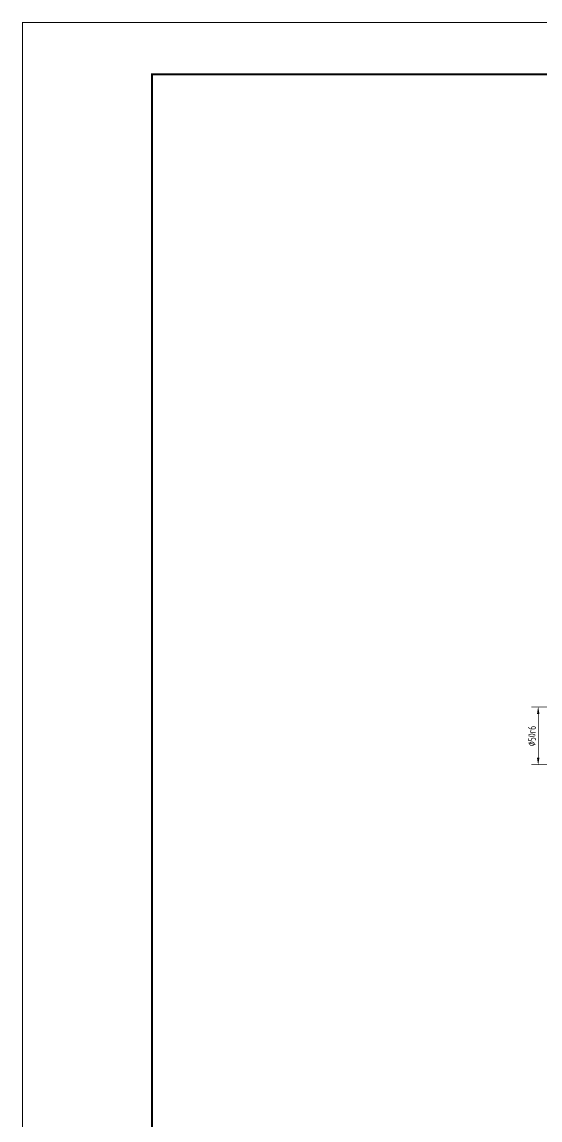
# Model space of a CAD drawing. Header units: millimetres. Extents: x -5 to 3318, y -968 to 297.
# Drawn here: x 1 to 300, y -338 to 297 of the extents above; entities that cross this region are included whole.
import ezdxf

# ---------------------------------------------------------------- set-up
doc = ezdxf.new("R2010")
doc.units = ezdxf.units.MM
doc.header["$LTSCALE"] = 0.25
doc.layers.add('H', color=7, linetype='Continuous')
doc.layers.add('P', color=7, linetype='Continuous')

msp = doc.modelspace()

# ---------------------------------------------------------------- hatches: boundary and pattern name
at = {"layer": 'H', "linetype": 'Continuous'}
for points in [[(298.49, -103.528), (299.793, -103.528), (299.14, -99.473), (298.49, -103.528)], [(298.49, -128.827), (299.793, -128.827), (299.14, -132.786), (298.49, -128.827)]]:
    msp.add_hatch(color=3, dxfattribs=at).paths.add_polyline_path(points)

# ---------------------------------------------------------------- linework, layer by layer
at = {"layer": 'P', "color": 3}
for points, const_width in [([(0.935, -962.001), (1780.516, -962.001), (1780.516, 296.245), (0.935, 296.245), (0.935, -962.001)], 0.562), ([(75.775, -932.019), (1750.606, -932.019), (1750.606, 266.263), (75.775, 266.263), (75.775, -932.019)], 1.12), ([(326.944, -99.473), (295.184, -99.473)], 0.375), ([(298.49, -103.48), (299.793, -103.48), (299.14, -99.473), (298.49, -103.48)], 0.108), ([(299.14, -103.48), (299.14, -128.776)], 0.375), ([(293.381, -111.145), (293.682, -111.495), (294.082, -111.796), (294.633, -112.046), (295.232, -112.097), (296.686, -112.097), (297.036, -112.046), (297.337, -111.895), (297.487, -111.645), (297.587, -111.444), (297.487, -111.194), (297.337, -110.944), (297.036, -110.844), (296.686, -110.742), (296.187, -110.742), (295.834, -110.844), (295.485, -110.944), (295.283, -111.194), (295.232, -111.444), (295.232, -112.097)], 0.375), ([(297.587, -114.099), (294.784, -114.099), (294.784, -113.096), (295.232, -113.096)], 0.375), ([(297.587, -118.708), (297.587, -118.058), (297.487, -117.808), (297.337, -117.555), (297.036, -117.456), (296.686, -117.405), (296.187, -117.405), (295.834, -117.456), (295.533, -117.555), (295.335, -117.808), (295.232, -118.058), (295.232, -118.708), (293.381, -118.708), (293.381, -117.555)], 0.375), ([(297.587, -121.162), (293.381, -120.162)], 0.375), ([(293.579, -115.402), (293.429, -115.502)], 0.375), ([(293.429, -115.902), (293.579, -116.053)], 0.375), ([(297.337, -115.402), (296.436, -115.153), (295.485, -115.05), (294.483, -115.153), (293.579, -115.402)], 0.375), ([(293.579, -116.053), (294.483, -116.303), (295.485, -116.354), (296.436, -116.303), (297.337, -116.053)], 0.375), ([(295.485, -119.66), (294.934, -119.711), (294.483, -119.961), (294.182, -120.262), (294.082, -120.662), (294.182, -121.063), (294.483, -121.364), (294.934, -121.614), (295.485, -121.665), (295.985, -121.614), (296.485, -121.364), (296.786, -121.063), (296.837, -120.662), (296.786, -120.262), (296.485, -119.961), (295.985, -119.711), (295.485, -119.66)], 0.375), ([(297.487, -115.502), (297.337, -115.402)], 0.375), ([(297.337, -116.053), (297.487, -115.902)], 0.375), ([(326.944, -132.786), (295.184, -132.786)], 0.375), ([(298.49, -128.776), (299.793, -128.776), (299.14, -132.786), (298.49, -128.776)], 0.108)]:
    msp.add_lwpolyline(points, dxfattribs=dict(at, const_width=const_width))

doc.saveas('drawing.dxf')
